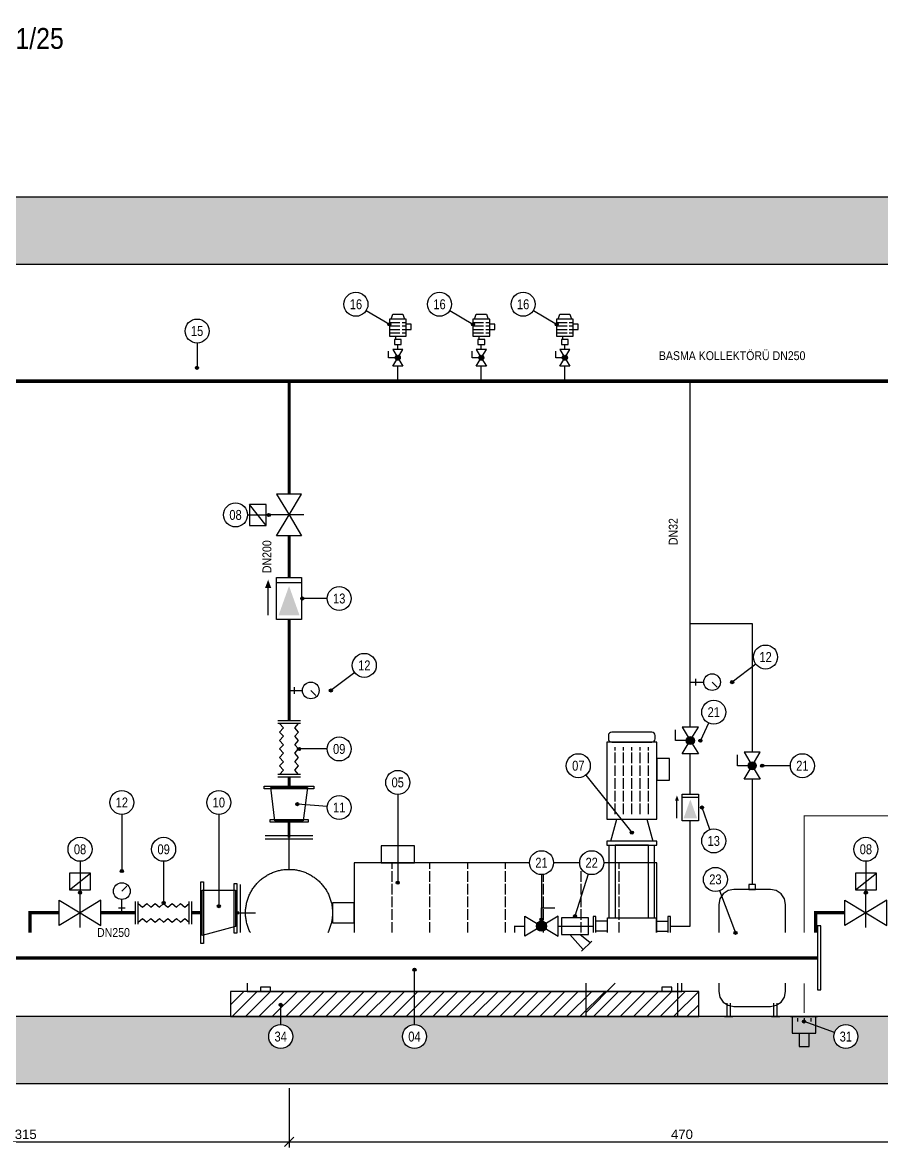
# Model space of a CAD drawing. Header units: centimetres. Extents: x 183171 to 202211, y -17274 to 19108.
# Drawn here: x 186154 to 188209, y -1945 to 746 of the extents above; entities that cross this region are included whole.
import ezdxf
from ezdxf.enums import TextEntityAlignment as Align

# ---------------------------------------------------------------- set-up
doc = ezdxf.new("R2010")
doc.units = ezdxf.units.CM
doc.header["$LTSCALE"] = 20
doc.linetypes.add('DASHED', pattern=[1.524, 1.27, -0.254])
for name, color, linetype in [('ROTAS-BASLIK', 2, 'Continuous'), ('ROTAS-BETON', 7, 'Continuous'), ('ROTAS-CAP', 3, 'Continuous'), ('ROTAS-DRENAJ-BORU', 140, 'DASHED'), ('ROTAS-MASKE', 7, 'Continuous'), ('ROTAS-NUMARA', 1, 'Continuous'), ('ROTAS-OLCU', 2, 'Continuous'), ('ROTAS-POMPA-EKIPMAN', 4, 'Continuous'), ('ROTAS-POMPA-GIZLI', 4, 'DASHED'), ('ROTAS-POMPA-KAIDE', 8, 'Continuous'), ('ROTAS-TARAMA', 8, 'Continuous'), ('ROTAS-VANA', 1, 'Continuous'), ('ROTAS-YANGIN-BORU', 1, 'Continuous')]:
    doc.layers.add(name, color=color, linetype=linetype)
doc.styles.add('ROTAS', font='arial.ttf')
doc.dimstyles.new('ROTAS-OLCU', dxfattribs={"dimtxt": 5.625, "dimasz": 4.5, "dimexe": 3.375, "dimexo": 2.8125, "dimgap": 1.6875, "dimtad": 1, "dimdec": 0, "dimtxsty": 'ROTAS', "dimtsz": 2.8125, "dimcen": 2.5, "dimclrd": 2, "dimclre": 2, "dimclrt": 2, "dimazin": 3, "dimtfac": 1, "dimtmove": 0, "dimatfit": 3})
pattern_1 = [(50, (0, 0), (23.6111331, -2.0657055), [2.46888, -27.15768]), (355, (0, 0), (-4.5675474, 24.760967), [1.975104, -21.7262197]), (100.451445, (1.968, -0.172), (19.0435856, 22.6952606), [2.098225, -23.0804957]), (46.1842, (0, 6.584), (35.1318437, -5.4486857), [3.70332, -40.73652]), (96.635558, (2.928, 6.13), (30.767576, 32.066426), [3.147339, -34.620775]), (351.184151, (0, 6.584), (30.767576, 32.066426), [2.962652, -32.589181]), (21, (3.292, 4.938), (19.6492251, -13.2535697), [2.46888, -27.15768]), (326, (3.292, 4.938), (8.009543, 23.8707604), [1.975104, -21.726144]), (71.451445, (4.93, 3.833), (27.658768, 10.6171908), [2.098225, -23.080456]), (37.5, (0, 0), (0.40028298, 10.95833304), [0, -21.4627968, 0, -22.055328, 0, -21.80844]), (7.5, (0, 0), (8.65982826, 12.9834025), [0, -12.5748288, 0, -20.9690208, 0, -8.311896]), (-32.5, (-7.341, 0), (17.57254113, -0.74244522), [0, -8.2296, 0, -25.676352, 0, -34.070544]), (-42.5, (-10.633, 0), (19.1975419, 3.2952732), [0, -10.69848, 0, -17.0517312, 0, -24.195024])]

# ---------------------------------------------------------------- blocks, each defined once
blk = doc.blocks.new('ROTAS-SMB-IZLENEBILIR-KELEBEK')
for p, q in [((-5, 11), (5, 19)), ((0, 7), (0, 11)), ((0, -7), (0, 7))]:
    blk.add_line(p, q)
for points in [[(-5, 11), (5, 11), (5, 19), (-5, 19)], [(-10, -6), (-10, 6), (0, 0)], [(10, -6), (10, 6), (0, 0)]]:
    blk.add_lwpolyline(points, close=True)
blk = doc.blocks.new('ROTAS-SMB-MANOMETRE')
for p, q in [((0, 13), (3, 16)), ((0, 5), (0, 8)), ((-2, 3), (2, 3)), ((0, 0), (0, 5))]:
    blk.add_line(p, q)
blk.add_circle((0, 13), 5)
blk = doc.blocks.new('ROTAS-SMB-KOMPANSATOR')
for p, q in [((-30, -12), (-30, 12)), ((-27, -12), (-27, 12)), ((27, -12), (27, 12)), ((30, -12), (30, 12))]:
    blk.add_line(p, q)
for points in [[(-27, 10), (-22.5, 6), (-18, 10), (-13.5, 6), (-9, 10), (-4.5, 6), (0, 10), (4.5, 6), (9, 10), (13.5, 6), (18, 10), (22.5, 6), (27, 10)], [(-27, -10), (-22.5, -6), (-18, -10), (-13.5, -6), (-9, -10), (-4.5, -6), (0, -10), (4.5, -6), (9, -10), (13.5, -6), (18, -10), (22.5, -6), (27, -10)]]:
    blk.add_lwpolyline(points)
blk = doc.blocks.new('ROTAS-SMB-CEKVALF')
h = blk.add_hatch(color=256)
h.dxf.hatch_style = 1
h.paths.add_polyline_path([(9, 10), (5, 11.5), (5, 8.5)])
h = blk.add_hatch(color=256)
h.dxf.hatch_style = 1
h.paths.add_polyline_path([(-8, -5), (-8, 5), (6, 0)])
for p, q in [((-8, 10), (5, 10)), ((7.5, -6), (7.5, 6))]:
    blk.add_line(p, q)
blk.add_lwpolyline([(-10, -6), (-10, 6), (10, 6), (10, -6)], close=True)
blk = doc.blocks.new('ROTAS-SMB-KURESEL')
h = blk.add_hatch(color=256)
h.dxf.hatch_style = 1
h.paths.add_polyline_path([(3, 0), (2.85, 0.93), (2.43, 1.76), (1.76, 2.43), (0.93, 2.85), (0, 3), (-0.93, 2.85), (-1.76, 2.43), (-2.43, 1.76), (-2.85, 0.93), (-3, 0), (-2.85, -0.93), (-2.43, -1.76), (-1.76, -2.43), (-0.93, -2.85), (0, -3), (0.93, -2.85), (1.76, -2.43), (2.43, -1.76), (2.85, -0.93)])
for p, q in [((0, 3), (0, 11)), ((0, 11), (8, 11))]:
    blk.add_line(p, q)
for points in [[(-10, -6), (-10, 6), (0, 0)], [(10, -6), (10, 6), (0, 0)]]:
    blk.add_lwpolyline(points, close=True)
blk.add_circle((0, 0), 3)
blk = doc.blocks.new('ROTAS-SMB-PISLIK-TUTUCU')
for p, q in [((-10, 0), (10, 0)), ((4, -15), (10, -9))]:
    blk.add_line(p, q)
blk.add_lwpolyline([(-8, -5), (8, -5), (8, 5), (-8, 5)], close=True)
blk.add_lwpolyline([(-3, -5), (5, -14), (9, -10), (3, -5)])
blk = doc.blocks.new('_OBLIQUE')
at = {"color": 0, "linetype": 'BYBLOCK'}
blk.add_line((-0.5, -0.5), (0.5, 0.5), dxfattribs=at)
blk = doc.blocks.new('*D11')
at = {"color": 2}
for p, q in [((185531.5, -1802.9), (185531.5, -1945.2)), ((186791.5, -1802.9), (186791.5, -1945.2)), ((185531.5, -1931.7), (186791.5, -1931.7))]:
    blk.add_line(p, q, dxfattribs=at)
at = {"layer": 'Defpoints'}
for p in [(185531.5, -1791.7), (186791.5, -1791.7), (185531.5, -1931.7)]:
    blk.add_point(p, dxfattribs=at)
at = {"layer": 'ROTAS-OLCU', "color": 2, "xscale": 22.5, "yscale": 22.5, "zscale": 4}
for p in [(185531.5, -1931.7), (186791.5, -1931.7)]:
    blk.add_blockref('_OBLIQUE', p, dxfattribs=at)
at = {"layer": 'ROTAS-OLCU', "color": 2, "insert": (186161.5, -1913.7), "char_height": 22.5, "attachment_point": 5, "style": 'ROTAS'}
blk.add_mtext('315', dxfattribs=at)
blk = doc.blocks.new('*D12')
at = {"color": 2}
for p, q in [((186791.5, -1802.9), (186791.5, -1945.2)), ((188671.5, -1802.9), (188671.5, -1945.2)), ((186791.5, -1931.7), (188671.5, -1931.7))]:
    blk.add_line(p, q, dxfattribs=at)
at = {"layer": 'Defpoints'}
for p in [(186791.5, -1791.7), (188671.5, -1791.7), (186791.5, -1931.7)]:
    blk.add_point(p, dxfattribs=at)
at = {"layer": 'ROTAS-OLCU', "color": 2, "xscale": 22.5, "yscale": 22.5, "zscale": 4}
for p in [(186791.5, -1931.7), (188671.5, -1931.7)]:
    blk.add_blockref('_OBLIQUE', p, dxfattribs=at)
at = {"layer": 'ROTAS-OLCU', "color": 2, "insert": (187731.5, -1913.7), "char_height": 22.5, "attachment_point": 5, "style": 'ROTAS'}
blk.add_mtext('470', dxfattribs=at)

msp = doc.modelspace()

# ---------------------------------------------------------------- hatches: boundary and pattern name
at = {"layer": 'ROTAS-NUMARA'}
h = msp.add_hatch(color=256, dxfattribs=at)
h.dxf.hatch_style = 1
h.paths.add_polyline_path([(187035.2, 24.3), (187034.7, 26.2), (187033.3, 27.6), (187031.5, 28.1), (187029.6, 27.6), (187028.2, 26.2), (187027.7, 24.3), (187028.2, 22.5), (187029.6, 21.1), (187031.5, 20.6), (187033.3, 21.1), (187034.7, 22.5)])
h = msp.add_hatch(color=256, dxfattribs=at)
h.dxf.hatch_style = 1
h.paths.add_polyline_path([(187235.2, 24.3), (187234.7, 26.2), (187233.3, 27.6), (187231.5, 28.1), (187229.6, 27.6), (187228.2, 26.2), (187227.7, 24.3), (187228.2, 22.5), (187229.6, 21.1), (187231.5, 20.6), (187233.3, 21.1), (187234.7, 22.5)])
h = msp.add_hatch(color=256, dxfattribs=at)
h.dxf.hatch_style = 1
h.paths.add_polyline_path([(187435.2, 24.3), (187434.7, 26.2), (187433.3, 27.6), (187431.5, 28.1), (187429.6, 27.6), (187428.2, 26.2), (187427.7, 24.3), (187428.2, 22.5), (187429.6, 21.1), (187431.5, 20.6), (187433.3, 21.1), (187434.7, 22.5)])
h = msp.add_hatch(color=256, dxfattribs=at)
h.dxf.hatch_style = 1
h.paths.add_polyline_path([(186575.2, -79.7), (186574.7, -77.8), (186573.3, -76.4), (186571.5, -75.9), (186569.6, -76.4), (186568.2, -77.8), (186567.7, -79.7), (186568.2, -81.5), (186569.6, -82.9), (186571.5, -83.4), (186573.3, -82.9), (186574.7, -81.5)])
h = msp.add_hatch(color=256, dxfattribs=at)
h.dxf.hatch_style = 1
h.paths.add_polyline_path([(186747.2, -431.7), (186746.7, -429.8), (186745.3, -428.4), (186743.5, -427.9), (186741.6, -428.4), (186740.2, -429.8), (186739.7, -431.7), (186740.2, -433.5), (186741.6, -434.9), (186743.5, -435.4), (186745.3, -434.9), (186746.7, -433.5)])
h = msp.add_hatch(color=256, dxfattribs=at)
h.dxf.hatch_style = 1
h.paths.add_polyline_path([(186827.2, -631.7), (186826.7, -629.8), (186825.3, -628.4), (186823.5, -627.9), (186821.6, -628.4), (186820.2, -629.8), (186819.7, -631.7), (186820.2, -633.5), (186821.6, -634.9), (186823.5, -635.4), (186825.3, -634.9), (186826.7, -633.5)])
h = msp.add_hatch(color=256, dxfattribs=at)
h.dxf.hatch_style = 1
h.paths.add_polyline_path([(187855.2, -831.7), (187854.7, -829.8), (187853.3, -828.4), (187851.5, -827.9), (187849.6, -828.4), (187848.2, -829.8), (187847.7, -831.7), (187848.2, -833.5), (187849.6, -834.9), (187851.5, -835.4), (187853.3, -834.9), (187854.7, -833.5)])
h = msp.add_hatch(color=256, dxfattribs=at)
h.dxf.hatch_style = 1
h.paths.add_polyline_path([(186895.2, -851.7), (186894.7, -849.8), (186893.3, -848.4), (186891.5, -847.9), (186889.6, -848.4), (186888.2, -849.8), (186887.7, -851.7), (186888.2, -853.5), (186889.6, -854.9), (186891.5, -855.4), (186893.3, -854.9), (186894.7, -853.5)])
h = msp.add_hatch(color=256, dxfattribs=at)
h.dxf.hatch_style = 1
h.paths.add_polyline_path([(187779.2, -971.7), (187778.7, -969.8), (187777.3, -968.4), (187775.5, -967.9), (187773.6, -968.4), (187772.2, -969.8), (187771.7, -971.7), (187772.2, -973.5), (187773.6, -974.9), (187775.5, -975.4), (187777.3, -974.9), (187778.7, -973.5)])
h = msp.add_hatch(color=256, dxfattribs=at)
h.dxf.hatch_style = 1
h.paths.add_polyline_path([(186819.2, -991.7), (186818.7, -989.8), (186817.3, -988.4), (186815.5, -987.9), (186813.6, -988.4), (186812.2, -989.8), (186811.7, -991.7), (186812.2, -993.5), (186813.6, -994.9), (186815.5, -995.4), (186817.3, -994.9), (186818.7, -993.5)])
h = msp.add_hatch(color=256, dxfattribs=at)
h.dxf.hatch_style = 1
h.paths.add_polyline_path([(187927.2, -1031.7), (187926.7, -1029.8), (187925.3, -1028.4), (187923.5, -1027.9), (187921.6, -1028.4), (187920.2, -1029.8), (187919.7, -1031.7), (187920.2, -1033.5), (187921.6, -1034.9), (187923.5, -1035.4), (187925.3, -1034.9), (187926.7, -1033.5)])
h = msp.add_hatch(color=256, dxfattribs=at)
h.dxf.hatch_style = 1
h.paths.add_polyline_path([(186815.2, -1123.7), (186814.7, -1121.8), (186813.3, -1120.4), (186811.5, -1119.9), (186809.6, -1120.4), (186808.2, -1121.8), (186807.7, -1123.7), (186808.2, -1125.5), (186809.6, -1126.9), (186811.5, -1127.4), (186813.3, -1126.9), (186814.7, -1125.5)])
h = msp.add_hatch(color=256, dxfattribs=at)
h.dxf.hatch_style = 1
h.paths.add_polyline_path([(187783.2, -1131.7), (187782.7, -1129.8), (187781.3, -1128.4), (187779.5, -1127.9), (187777.6, -1128.4), (187776.2, -1129.8), (187775.7, -1131.7), (187776.2, -1133.5), (187777.6, -1134.9), (187779.5, -1135.4), (187781.3, -1134.9), (187782.7, -1133.5)])
h = msp.add_hatch(color=256, dxfattribs=at)
h.dxf.hatch_style = 1
h.paths.add_polyline_path([(187615.2, -1191.7), (187614.7, -1189.8), (187613.3, -1188.4), (187611.5, -1187.9), (187609.6, -1188.4), (187608.2, -1189.8), (187607.7, -1191.7), (187608.2, -1193.5), (187609.6, -1194.9), (187611.5, -1195.4), (187613.3, -1194.9), (187614.7, -1193.5)])
h = msp.add_hatch(color=256, dxfattribs=at)
h.dxf.hatch_style = 1
h.paths.add_polyline_path([(186395.2, -1283.7), (186394.7, -1281.8), (186393.3, -1280.4), (186391.5, -1279.9), (186389.6, -1280.4), (186388.2, -1281.8), (186387.7, -1283.7), (186388.2, -1285.5), (186389.6, -1286.9), (186391.5, -1287.4), (186393.3, -1286.9), (186394.7, -1285.5)])
h = msp.add_hatch(color=256, dxfattribs=at)
h.dxf.hatch_style = 1
h.paths.add_polyline_path([(187055.2, -1311.7), (187054.7, -1309.8), (187053.3, -1308.4), (187051.5, -1307.9), (187049.6, -1308.4), (187048.2, -1309.8), (187047.7, -1311.7), (187048.2, -1313.5), (187049.6, -1314.9), (187051.5, -1315.4), (187053.3, -1314.9), (187054.7, -1313.5)])
h = msp.add_hatch(color=256, dxfattribs=at)
h.dxf.hatch_style = 1
h.paths.add_polyline_path([(186295.2, -1335.7), (186294.7, -1333.8), (186293.3, -1332.4), (186291.5, -1331.9), (186289.6, -1332.4), (186288.2, -1333.8), (186287.7, -1335.7), (186288.2, -1337.5), (186289.6, -1338.9), (186291.5, -1339.4), (186293.3, -1338.9), (186294.7, -1337.5)])
h = msp.add_hatch(color=256, dxfattribs=at)
h.dxf.hatch_style = 1
h.paths.add_polyline_path([(188175.2, -1335.7), (188174.7, -1333.8), (188173.3, -1332.4), (188171.5, -1331.9), (188169.6, -1332.4), (188168.2, -1333.8), (188167.7, -1335.7), (188168.2, -1337.5), (188169.6, -1338.9), (188171.5, -1339.4), (188173.3, -1338.9), (188174.7, -1337.5)])
h = msp.add_hatch(color=256, dxfattribs=at)
h.dxf.hatch_style = 1
h.paths.add_polyline_path([(186495.2, -1359.7), (186494.7, -1357.8), (186493.3, -1356.4), (186491.5, -1355.9), (186489.6, -1356.4), (186488.2, -1357.8), (186487.7, -1359.7), (186488.2, -1361.5), (186489.6, -1362.9), (186491.5, -1363.4), (186493.3, -1362.9), (186494.7, -1361.5)])
h = msp.add_hatch(color=256, dxfattribs=at)
h.dxf.hatch_style = 1
h.paths.add_polyline_path([(186627.2, -1367.7), (186626.7, -1365.8), (186625.3, -1364.4), (186623.5, -1363.9), (186621.6, -1364.4), (186620.2, -1365.8), (186619.7, -1367.7), (186620.2, -1369.5), (186621.6, -1370.9), (186623.5, -1371.4), (186625.3, -1370.9), (186626.7, -1369.5)])
h = msp.add_hatch(color=256, dxfattribs=at)
h.dxf.hatch_style = 1
h.paths.add_polyline_path([(187399.2, -1399.7), (187398.7, -1397.8), (187397.3, -1396.4), (187395.5, -1395.9), (187393.6, -1396.4), (187392.2, -1397.8), (187391.7, -1399.7), (187392.2, -1401.5), (187393.6, -1402.9), (187395.5, -1403.4), (187397.3, -1402.9), (187398.7, -1401.5)])
h = msp.add_hatch(color=256, dxfattribs=at)
h.dxf.hatch_style = 1
h.paths.add_polyline_path([(187479.2, -1391.7), (187478.7, -1389.8), (187477.3, -1388.4), (187475.5, -1387.9), (187473.6, -1388.4), (187472.2, -1389.8), (187471.7, -1391.7), (187472.2, -1393.5), (187473.6, -1394.9), (187475.5, -1395.4), (187477.3, -1394.9), (187478.7, -1393.5)])
h = msp.add_hatch(color=256, dxfattribs=at)
h.dxf.hatch_style = 1
h.paths.add_polyline_path([(187863.2, -1431.7), (187862.7, -1429.8), (187861.3, -1428.4), (187859.5, -1427.9), (187857.6, -1428.4), (187856.2, -1429.8), (187855.7, -1431.7), (187856.2, -1433.5), (187857.6, -1434.9), (187859.5, -1435.4), (187861.3, -1434.9), (187862.7, -1433.5)])
h = msp.add_hatch(color=256, dxfattribs=at)
h.dxf.hatch_style = 1
h.paths.add_polyline_path([(187095.2, -1519.7), (187094.7, -1517.8), (187093.3, -1516.4), (187091.5, -1515.9), (187089.6, -1516.4), (187088.2, -1517.8), (187087.7, -1519.7), (187088.2, -1521.5), (187089.6, -1522.9), (187091.5, -1523.4), (187093.3, -1522.9), (187094.7, -1521.5)])
h = msp.add_hatch(color=256, dxfattribs=at)
h.dxf.hatch_style = 1
h.paths.add_polyline_path([(186775.2, -1603.7), (186774.7, -1601.8), (186773.3, -1600.4), (186771.5, -1599.9), (186769.6, -1600.4), (186768.2, -1601.8), (186767.7, -1603.7), (186768.2, -1605.5), (186769.6, -1606.9), (186771.5, -1607.4), (186773.3, -1606.9), (186774.7, -1605.5)])
h = msp.add_hatch(color=256, dxfattribs=at)
h.dxf.hatch_style = 1
h.paths.add_polyline_path([(188027.2, -1643.7), (188026.7, -1641.8), (188025.3, -1640.4), (188023.5, -1639.9), (188021.6, -1640.4), (188020.2, -1641.8), (188019.7, -1643.7), (188020.2, -1645.5), (188021.6, -1646.9), (188023.5, -1647.4), (188025.3, -1646.9), (188026.7, -1645.5)])
at = {"layer": 'ROTAS-TARAMA'}
h = msp.add_hatch(dxfattribs=at)
h.set_pattern_fill('AR-CONC', scale=1.2)
h.set_pattern_definition(pattern_1)
h.paths.add_polyline_path([(184667.5, 168.3), (184667.5, 328.3), (189347.5, 328.3), (189347.5, 168.3)])
h = msp.add_hatch(dxfattribs=at)
h.set_pattern_fill('ANSI31', scale=6)
h.set_pattern_definition([(45, (0, 0), (-181.8502, 181.8502), [])])
h.paths.add_polyline_path([(187721.5, -1631.7), (187501.5, -1631.7), (187501.5, -1552.3), (187721.5, -1552.3)])
h = msp.add_hatch(dxfattribs=at)
h.set_pattern_fill('AR-CONC', scale=1.2)
h.set_pattern_definition(pattern_1)
h.paths.add_polyline_path([(184451.5, -1791.7), (191071.5, -1791.7), (191071.5, -1631.7), (184451.5, -1631.7)])

# ---------------------------------------------------------------- linework, layer by layer
at = {"layer": 'ROTAS-BETON'}
for points in [[(189347.5, 328.3), (184667.5, 328.3)], [(184667.5, 168.3), (189347.5, 168.3)]]:
    msp.add_lwpolyline(points, dxfattribs=at)
msp.add_lwpolyline([(184451.5, -1791.7), (191071.5, -1791.7), (191071.5, -1631.7), (184451.5, -1631.7)], close=True, dxfattribs=at)
at = {"layer": 'ROTAS-DRENAJ-BORU', "const_width": 2.4}
for points in [[(188483.5, -811.7), (188483.5, -1151.7), (188023.5, -1151.7), (188023.5, -1431.1)], [(188023.5, -1552.3), (188023.5, -1623.7)]]:
    msp.add_lwpolyline(points, dxfattribs=at)
at = {"layer": 'ROTAS-NUMARA'}
for p, q in [((186976.1, 57.5), (187031.5, 24.3)), ((187176.1, 57.5), (187231.5, 24.3)), ((187376.1, 57.5), (187431.5, 24.3)), ((186571.5, -20.4), (186571.5, -79.7)), ((186692.2, -431.7), (186743.5, -431.7)), ((186882.7, -631.7), (186823.5, -631.7)), ((187908.5, -788.9), (187851.5, -831.7)), ((186948.5, -808.9), (186891.5, -851.7)), ((187795.2, -929.7), (187775.5, -971.7)), ((186882.7, -991.7), (186815.5, -991.7)), ((187990.7, -1031.7), (187923.5, -1031.7)), ((187501.4, -1054.1), (187611.5, -1191.7)), ((187051.5, -1100.4), (187051.5, -1311.7)), ((186882.8, -1129.4), (186811.5, -1123.7)), ((186391.5, -1148.4), (186391.5, -1283.7)), ((186623.5, -1148.4), (186623.5, -1367.7)), ((187798, -1184.5), (187779.5, -1131.7)), ((186291.5, -1260.4), (186291.5, -1335.7)), ((186491.5, -1260.4), (186491.5, -1359.7)), ((188171.5, -1260.4), (188171.5, -1335.7)), ((187506.9, -1291.1), (187475.5, -1391.7)), ((187395.5, -1292.4), (187395.5, -1399.7)), ((187821.6, -1330.6), (187859.5, -1431.7)), ((187091.5, -1650.9), (187091.5, -1519.7)), ((186771.5, -1650.9), (186771.5, -1603.7)), ((188096.4, -1669.9), (188023.5, -1643.7))]:
    msp.add_line(p, q, dxfattribs=at)
for centre in [(187031.5, 24.3), (187231.5, 24.3), (187431.5, 24.3), (186571.5, -79.7), (186743.5, -431.7), (186823.5, -631.7), (187851.5, -831.7), (186891.5, -851.7), (187775.5, -971.7), (186815.5, -991.7), (187923.5, -1031.7), (186811.5, -1123.7), (187779.5, -1131.7), (187611.5, -1191.7), (186391.5, -1283.7), (187051.5, -1311.7), (186291.5, -1335.7), (188171.5, -1335.7), (186491.5, -1359.7), (186623.5, -1367.7), (187395.5, -1399.7), (187475.5, -1391.7), (187859.5, -1431.7), (187091.5, -1519.7), (186771.5, -1603.7), (188023.5, -1643.7)]:
    msp.add_circle(centre, 3.75, dxfattribs=at)
at = {"layer": 'ROTAS-POMPA-EKIPMAN'}
for points in [[(187031.5, -3.7), (187071.5, -3.7), (187071.5, 36.3), (187031.5, 36.3)], [(187231.5, -3.7), (187271.5, -3.7), (187271.5, 36.3), (187231.5, 36.3)], [(187431.5, -3.7), (187471.5, -3.7), (187471.5, 36.3), (187431.5, 36.3)], [(187043.5, -23.7), (187059.5, -23.7), (187059.5, -11.7), (187043.5, -11.7)], [(187243.5, -23.7), (187259.5, -23.7), (187259.5, -11.7), (187243.5, -11.7)], [(187443.5, -23.7), (187459.5, -23.7), (187459.5, -11.7), (187443.5, -11.7)], [(187659.5, -975.7), (187662.5, -975), (187665.1, -973.3), (187666.9, -970.7), (187667.5, -967.7), (187667.5, -959.7), (187666.9, -956.6), (187665.1, -954), (187662.5, -952.3), (187659.5, -951.7), (187563.5, -951.7), (187560.4, -952.3), (187557.8, -954), (187556.1, -956.6), (187555.5, -959.7), (187555.5, -967.7), (187556.1, -970.7), (187557.8, -973.3), (187560.4, -975), (187563.5, -975.7)], [(187551.5, -1159.7), (187671.5, -1159.7), (187671.5, -975.7), (187551.5, -975.7)], [(187671.5, -1066.1), (187701.5, -1066.1), (187701.5, -1014.1), (187671.5, -1014.1)], [(186850.6, -1086.9), (186732.3, -1086.9), (186732.3, -1080.5), (186850.6, -1080.5)], [(186757.8, -1163.7), (186747.6, -1083.7), (186835.3, -1083.7), (186825.1, -1163.7)], [(186836.9, -1166.9), (186746, -1166.9), (186746, -1160.5), (186836.9, -1160.5)], [(187011.5, -1263.7), (187091.5, -1263.7), (187091.5, -1223.7), (187011.5, -1223.7)], [(187551.5, -1222.1), (187671.5, -1222.1), (187671.5, -1212.1), (187551.5, -1212.1)], [(187571.9, -1395.7), (187651.1, -1395.7), (187651.1, -1222.1), (187571.9, -1222.1)], [(186580.3, -1457.4), (186580.3, -1309.9), (186586.7, -1309.9), (186586.7, -1457.4)], [(186660.3, -1432), (186660.3, -1313.7), (186666.7, -1313.7), (186666.7, -1432)], [(187891.5, -1327.7), (187907.5, -1327.7), (187907.5, -1315.7), (187891.5, -1315.7)], [(186583.5, -1329.1), (186663.5, -1329.1), (186663.5, -1416.7), (186583.5, -1438.3)], [(186895.5, -1407.7), (186947.5, -1407.7), (186947.5, -1359.7), (186895.5, -1359.7)], [(188055.5, -1568.1), (188063.5, -1568.1), (188063.5, -1415.2), (188055.5, -1415.2)], [(186723.5, -1571.7), (186747.5, -1571.7), (186747.5, -1561.7), (186723.5, -1561.7)], [(187683.5, -1571.7), (187707.5, -1571.7), (187707.5, -1561.7), (187683.5, -1561.7)]]:
    msp.add_lwpolyline(points, close=True, dxfattribs=at)
for points in [[(187035.5, 36.3), (187039.5, 48.3), (187063.5, 48.3), (187067.5, 36.3)], [(187235.5, 36.3), (187239.5, 48.3), (187263.5, 48.3), (187267.5, 36.3)], [(187435.5, 36.3), (187439.5, 48.3), (187463.5, 48.3), (187467.5, 36.3)], [(187071.5, 12.3), (187083.5, 12.3), (187083.5, 24.3), (187071.5, 24.3)], [(187271.5, 12.3), (187283.5, 12.3), (187283.5, 24.3), (187271.5, 24.3)], [(187471.5, 12.3), (187483.5, 12.3), (187483.5, 24.3), (187471.5, 24.3)], [(187046.7, -11.7), (187046.7, -3.7), (187056.3, -3.7), (187056.3, -3.7)], [(187246.7, -11.7), (187246.7, -3.7), (187256.3, -3.7), (187256.3, -3.7)], [(187446.7, -11.7), (187446.7, -3.7), (187456.3, -3.7), (187456.3, -3.7)], [(187561.1, -1212.1), (187575.5, -1159.7), (187647.5, -1159.7), (187661.9, -1212.1)], [(186848.5, -1199.7), (186734.5, -1199.7)], [(186848.5, -1207.7), (186734.5, -1207.7)], [(186791.5, -1279.7), (186791.5, -1203.7)], [(187557.5, -1395.7), (187557.5, -1222.1)], [(187665.5, -1395.7), (187665.5, -1222.1)], [(187671.5, -1431.1), (187671.5, -1263.7), (186947.5, -1263.7), (186947.5, -1431.1)], [(186698.9, -1431.1), (186698.6, -1430.4), (186697.4, -1428.1), (186696.4, -1425.8), (186695.4, -1423.5), (186694.4, -1421.1), (186693.5, -1418.7), (186692.7, -1416.3), (186691.9, -1413.8), (186691.2, -1411.4), (186690.6, -1408.9), (186690, -1406.4), (186689.5, -1403.9), (186689, -1401.4), (186688.6, -1398.9), (186688.2, -1396.4), (186688, -1393.9), (186687.7, -1391.3), (186687.6, -1388.8), (186687.5, -1386.2), (186687.5, -1383.7), (186687.5, -1381.1), (186687.6, -1378.6), (186687.7, -1376), (186688, -1373.5), (186688.2, -1370.9), (186688.6, -1368.4), (186689, -1365.9), (186689.5, -1363.4), (186690, -1360.9), (186690.6, -1358.4), (186691.2, -1355.9), (186691.9, -1353.5), (186692.7, -1351), (186693.5, -1348.6), (186694.4, -1346.2), (186695.4, -1343.9), (186696.4, -1341.5), (186697.4, -1339.2), (186698.6, -1336.9), (186699.7, -1334.6), (186701, -1332.4), (186702.3, -1330.2), (186703.6, -1328), (186705, -1325.9), (186706.4, -1323.8), (186707.9, -1321.7), (186709.5, -1319.7), (186711.1, -1317.7), (186712.7, -1315.7), (186714.4, -1313.8), (186716.1, -1311.9), (186717.9, -1310.1), (186719.7, -1308.3), (186721.6, -1306.6), (186723.5, -1304.9), (186725.5, -1303.3), (186727.5, -1301.7), (186729.5, -1300.1), (186731.6, -1298.6), (186733.7, -1297.2), (186735.8, -1295.8), (186738, -1294.5), (186740.2, -1293.2), (186742.4, -1291.9), (186744.7, -1290.8), (186747, -1289.6), (186749.3, -1288.6), (186751.7, -1287.6), (186754, -1286.6), (186756.4, -1285.7), (186758.8, -1284.9), (186761.3, -1284.1), (186763.7, -1283.4), (186766.2, -1282.8), (186768.7, -1282.2), (186771.2, -1281.7), (186773.7, -1281.2), (186776.2, -1280.8), (186778.7, -1280.4), (186781.3, -1280.2), (186783.8, -1279.9), (186786.4, -1279.8), (186788.9, -1279.7), (186791.5, -1279.7), (186794, -1279.7), (186796.6, -1279.8), (186799.1, -1279.9), (186801.7, -1280.2), (186804.2, -1280.4), (186806.7, -1280.8), (186809.2, -1281.2), (186811.7, -1281.7), (186814.2, -1282.2), (186816.7, -1282.8), (186819.2, -1283.4), (186821.6, -1284.1), (186824.1, -1284.9), (186826.5, -1285.7), (186828.9, -1286.6), (186831.3, -1287.6), (186833.6, -1288.6), (186835.9, -1289.6), (186838.2, -1290.8), (186840.5, -1291.9), (186842.7, -1293.2), (186844.9, -1294.5), (186847.1, -1295.8), (186849.2, -1297.2), (186851.3, -1298.6), (186853.4, -1300.1), (186855.4, -1301.7), (186857.4, -1303.3), (186859.4, -1304.9), (186861.3, -1306.6), (186863.2, -1308.3), (186865, -1310.1), (186866.8, -1311.9), (186868.5, -1313.8), (186870.2, -1315.7), (186871.9, -1317.7), (186873.4, -1319.7), (186875, -1321.7), (186876.5, -1323.8), (186877.9, -1325.9), (186879.3, -1328), (186880.7, -1330.2), (186881.9, -1332.4), (186883.2, -1334.6), (186884.4, -1336.9), (186885.5, -1339.2), (186886.5, -1341.5), (186887.5, -1343.9), (186888.5, -1346.2), (186889.4, -1348.6), (186890.2, -1351), (186891, -1353.5), (186891.7, -1355.9), (186892.3, -1358.4), (186892.9, -1360.9), (186893.5, -1363.4), (186893.9, -1365.9), (186894.3, -1368.4), (186894.7, -1370.9), (186895, -1373.5), (186895.2, -1376), (186895.3, -1378.6), (186895.4, -1381.1), (186895.5, -1383.7)], [(186667.5, -1431.1), (186667.5, -1315.7)], [(186675.5, -1431.1), (186675.5, -1315.7)], [(187979.5, -1431.1), (187979.5, -1363.7), (187976.7, -1349.9), (187968.9, -1338.2), (187957.2, -1330.4), (187943.5, -1327.7), (187855.5, -1327.7), (187841.7, -1330.4), (187830, -1338.2), (187822.2, -1349.9), (187819.5, -1363.7), (187819.5, -1431.1)], [(186671.5, -1383.7), (186711.5, -1383.7)], [(186895.5, -1383.7), (186895.4, -1386.2), (186895.3, -1388.8), (186895.2, -1391.3), (186895, -1393.9), (186894.7, -1396.4), (186894.3, -1398.9), (186893.9, -1401.4), (186893.5, -1403.9), (186892.9, -1406.4), (186892.3, -1408.9), (186891.7, -1411.4), (186891, -1413.8), (186890.2, -1416.3), (186889.4, -1418.7), (186888.5, -1421.1), (186887.5, -1423.5), (186886.5, -1425.8), (186885.5, -1428.1), (186884.4, -1430.4), (186884, -1431.1)], [(187525.5, -1431.1), (187525.5, -1392.7), (187519.1, -1392.7), (187519.1, -1431.1)], [(187553.5, -1431.1), (187553.5, -1395.7), (187669.5, -1395.7), (187669.5, -1431.1)], [(187703.9, -1431.1), (187703.9, -1392.7), (187697.5, -1392.7), (187697.5, -1431.1)], [(187553.5, -1403.6), (187525.5, -1403.6)], [(187669.5, -1403.6), (187697.5, -1403.6)], [(187553.5, -1427.7), (187525.5, -1427.7)], [(187669.5, -1427.7), (187697.5, -1427.7)], [(186691.5, -1571.7), (187731.5, -1571.7), (187731.5, -1552.3)], [(186691.5, -1552.3), (186691.5, -1571.7)], [(187819.5, -1552.3), (187819.5, -1571.7), (187822.2, -1585.4), (187830, -1597.1), (187841.7, -1604.9), (187855.5, -1607.7), (187943.5, -1607.7)], [(187943.5, -1607.7), (187957.2, -1604.9), (187968.9, -1597.1), (187976.7, -1585.4), (187979.5, -1571.7), (187979.5, -1552.3)], [(187839.5, -1631.7), (187839.5, -1599.7)], [(187847.5, -1631.7), (187847.5, -1599.7)], [(187951.5, -1631.7), (187951.5, -1599.7)], [(187959.5, -1631.7), (187959.5, -1599.7)], [(187833.5, -1631.7), (187853.5, -1631.7)], [(187945.5, -1631.7), (187965.5, -1631.7)], [(187991.5, -1631.7), (188055.5, -1631.7)], [(187995.5, -1631.7), (187995.5, -1671.7), (188051.5, -1671.7), (188051.5, -1631.7)], [(188007.5, -1635.7), (188007.5, -1643.7)], [(188023.5, -1635.7), (188023.5, -1643.7)], [(188039.5, -1635.7), (188039.5, -1643.7)], [(188011.5, -1671.7), (188011.5, -1703.7), (188035.5, -1703.7), (188035.5, -1671.7)]]:
    msp.add_lwpolyline(points, dxfattribs=at)
at = {"layer": 'ROTAS-POMPA-GIZLI'}
for points in [[(187031.5, 28.3), (187071.5, 28.3)], [(187231.5, 28.3), (187271.5, 28.3)], [(187431.5, 28.3), (187471.5, 28.3)], [(187031.5, 20.3), (187071.5, 20.3)], [(187031.5, 12.3), (187071.5, 12.3)], [(187031.5, 4.3), (187071.5, 4.3)], [(187231.5, 20.3), (187271.5, 20.3)], [(187231.5, 12.3), (187271.5, 12.3)], [(187231.5, 4.3), (187271.5, 4.3)], [(187431.5, 20.3), (187471.5, 20.3)], [(187431.5, 12.3), (187471.5, 12.3)], [(187431.5, 4.3), (187471.5, 4.3)], [(187571.5, -1147.7), (187571.5, -987.7)], [(187591.5, -1147.7), (187591.5, -987.7)], [(187611.5, -1147.7), (187611.5, -987.7)], [(187631.5, -1147.7), (187631.5, -987.7)], [(187651.5, -1147.7), (187651.5, -987.7)], [(187038, -1431.1), (187038, -1263.7)], [(187128.5, -1431.1), (187128.5, -1263.7)], [(187219, -1431.1), (187219, -1263.7)], [(187309.5, -1431.1), (187309.5, -1263.7)], [(187400, -1431.1), (187400, -1263.7)], [(187490.5, -1431.1), (187490.5, -1263.7)], [(187581, -1431.1), (187581, -1263.7)]]:
    msp.add_lwpolyline(points, dxfattribs=at)
at = {"layer": 'ROTAS-POMPA-KAIDE'}
for points in [[(187501.5, -1631.7), (187721.5, -1631.7), (187721.5, -1552.3)], [(187501.5, -1552.3), (187501.5, -1631.7)]]:
    msp.add_lwpolyline(points, dxfattribs=at)
msp.add_lwpolyline([(186651.5, -1631.7), (187771.5, -1631.7), (187771.5, -1571.7), (186651.5, -1571.7)], close=True, dxfattribs=at)
at = {"layer": 'ROTAS-TARAMA'}
for points in [[(186651.5, -1603.7), (186683.5, -1571.7)], [(186655.5, -1631.7), (186715.5, -1571.7)], [(186687.5, -1631.7), (186747.5, -1571.7)], [(186719.5, -1631.7), (186779.5, -1571.7)], [(186751.5, -1631.7), (186811.5, -1571.7)], [(186783.5, -1631.7), (186843.5, -1571.7)], [(186815.5, -1631.7), (186875.5, -1571.7)], [(186847.5, -1631.7), (186907.5, -1571.7)], [(186879.5, -1631.7), (186939.5, -1571.7)], [(186911.5, -1631.7), (186971.5, -1571.7)], [(186943.5, -1631.7), (187003.5, -1571.7)], [(186975.5, -1631.7), (187035.5, -1571.7)], [(187007.5, -1631.7), (187067.5, -1571.7)], [(187039.5, -1631.7), (187099.5, -1571.7)], [(187071.5, -1631.7), (187131.5, -1571.7)], [(187103.5, -1631.7), (187163.5, -1571.7)], [(187135.5, -1631.7), (187195.5, -1571.7)], [(187167.5, -1631.7), (187227.5, -1571.7)], [(187199.5, -1631.7), (187259.5, -1571.7)], [(187231.5, -1631.7), (187291.5, -1571.7)], [(187263.5, -1631.7), (187323.5, -1571.7)], [(187295.5, -1631.7), (187355.5, -1571.7)], [(187327.5, -1631.7), (187387.5, -1571.7)], [(187359.5, -1631.7), (187419.5, -1571.7)], [(187391.5, -1631.7), (187451.5, -1571.7)], [(187423.5, -1631.7), (187483.5, -1571.7)], [(187455.5, -1631.7), (187515.5, -1571.7)], [(187487.5, -1631.7), (187547.5, -1571.7)], [(187519.5, -1631.7), (187579.5, -1571.7)], [(187551.5, -1631.7), (187611.5, -1571.7)], [(187583.5, -1631.7), (187643.5, -1571.7)], [(187615.5, -1631.7), (187675.5, -1571.7)], [(187647.5, -1631.7), (187707.5, -1571.7)], [(187679.5, -1631.7), (187739.5, -1571.7)], [(187711.5, -1631.7), (187771.5, -1571.7)], [(187743.5, -1631.7), (187771.5, -1603.7)]]:
    msp.add_lwpolyline(points, dxfattribs=at)
at = {"layer": 'ROTAS-YANGIN-BORU'}
for points in [[(187051.5, -35.7), (187051.5, -23.7)], [(187251.5, -35.7), (187251.5, -23.7)], [(187451.5, -35.7), (187451.5, -23.7)], [(187051.5, -111.7), (187051.5, -75.7)], [(187251.5, -111.7), (187251.5, -75.7)], [(187451.5, -111.7), (187451.5, -75.7)], [(187751.5, -939.7), (187751.5, -111.7)], [(187751.5, -691.7), (187899.5, -691.7), (187899.5, -999.7)], [(187751.5, -1099.7), (187751.5, -1003.7)], [(187899.5, -1063.7), (187899.5, -1315.7)], [(187703.9, -1415.7), (187751.5, -1415.7), (187751.5, -1163.7)]]:
    msp.add_lwpolyline(points, dxfattribs=at)
for points, const_width in [([(185771.5, -111.7), (189371.5, -111.7), (189371.5, -41.7)], 8), ([(186791.5, -381.7), (186791.5, -111.7)], 7.33), ([(186791.5, -581.7), (186791.5, -481.7)], 7.33), ([(186791.5, -924.2), (186791.5, -681.7)], 7.33), ([(186791.5, -1079.7), (186791.5, -1059.2)], 7.33), ([(186791.5, -1203.7), (186791.5, -1167.7)], 6), ([(186171.5, -1431.1), (186171.5, -1383.7), (186241.5, -1383.7)], 8), ([(186341.5, -1383.7), (186424, -1383.7)], 8), ([(186559, -1383.7), (186579.5, -1383.7)], 8), ([(186667.5, -1383.7), (186671.5, -1383.7)], 7.33), ([(188051.5, -1431.1), (188051.5, -1383.7), (188121.5, -1383.7)], 8), ([(187331.5, -1431.1), (187331.5, -1415.7), (187355.5, -1415.7)], 3.33), ([(187515.5, -1415.7), (187519.1, -1415.7)], 3.33), ([(185531.5, -1491.7), (188055.5, -1491.7)], 8)]:
    msp.add_lwpolyline(points, dxfattribs=dict(at, const_width=const_width))

# ---------------------------------------------------------------- block references
at = {"layer": 'ROTAS-VANA', "zscale": 4}
for name, p, xscale, yscale, rotation in [('ROTAS-SMB-KURESEL', (187051.5, -55.7), 2, 2, 90), ('ROTAS-SMB-KURESEL', (187251.5, -55.7), 2, 2, 90), ('ROTAS-SMB-KURESEL', (187451.5, -55.7), 2, 2, 90), ('ROTAS-SMB-IZLENEBILIR-KELEBEK', (186791.5, -431.7), 5, 5, 90), ('ROTAS-SMB-CEKVALF', (186791.5, -631.7), 5, 5, 90), ('ROTAS-SMB-MANOMETRE', (186791.5, -851.7), 4, 4, -90), ('ROTAS-SMB-MANOMETRE', (187751.5, -831.7), 4, 4, -90), ('ROTAS-SMB-KOMPANSATOR', (186791.5, -991.7), 2.25, 2.25, 90), ('ROTAS-SMB-KURESEL', (187751.5, -971.7), 3.2, 3.2, 90), ('ROTAS-SMB-KURESEL', (187899.5, -1031.7), 3.2, 3.2, 90), ('ROTAS-SMB-CEKVALF', (187751.5, -1131.7), 3.2, 3.2, 90)]:
    msp.add_blockref(name, p, dxfattribs=dict(at, xscale=xscale, yscale=yscale, rotation=rotation))
for name, p, xscale, yscale in [('ROTAS-SMB-IZLENEBILIR-KELEBEK', (186291.5, -1383.7), 5, 5), ('ROTAS-SMB-IZLENEBILIR-KELEBEK', (188171.5, -1383.7), 5, 5), ('ROTAS-SMB-MANOMETRE', (186391.5, -1383.7), 4, 4), ('ROTAS-SMB-KOMPANSATOR', (186491.5, -1383.7), 2.25, 2.25), ('ROTAS-SMB-KURESEL', (187395.5, -1415.7), 4, 4), ('ROTAS-SMB-PISLIK-TUTUCU', (187475.5, -1415.7), 4, 4)]:
    msp.add_blockref(name, p, dxfattribs=dict(at, xscale=xscale, yscale=yscale))

# ---------------------------------------------------------------- texts
at = {"layer": 'ROTAS-BASLIK', "style": 'ROTAS', "width": 0.85}
msp.add_text('YANGIN POMPA GRUBU KESİTİ (GÖRÜNÜŞ) ......... ÖLÇEK : 1/25', height=50, dxfattribs=at).set_placement((184451.5, 668.3), align=Align.BOTTOM_LEFT)

# ---------------------------------------------------------------- dimensions: what is measured, and where the dimension line sits
at = {"layer": 'ROTAS-OLCU'}
for base, p1, p2, picture, middle in [((185531.5, -1931.7), (185531.5, -1791.7), (186791.5, -1791.7), '*D11', (186161.5, -1913.7)), ((186791.5, -1931.7), (186791.5, -1791.7), (188671.5, -1791.7), '*D12', (187731.5, -1913.7))]:
    dim = msp.add_linear_dim(base=base, p1=p1, p2=p2, dimstyle='ROTAS-OLCU', dxfattribs=at)
    dim.commit()
    dim.dimension.update_dxf_attribs({"geometry": picture, "text_midpoint": middle})

# ---------------------------------------------------------------- wipeouts: each hides what was drawn before it
for points in [[(187732.8, -500.4), (187732.8, -449.3), (187702, -449.3), (187702, -500.4)], [(186760.8, -566), (186760.8, -503.7), (186730, -503.7), (186730, -566)]]:
    msp.add_wipeout(points).dxf.layer = 'ROTAS-MASKE'

# ---------------------------------------------------------------- next in the draw order: texts
at = {"layer": 'ROTAS-CAP', "style": 'ROTAS', "width": 0.85}
for s, p in [('DN32', (187727.5, -471.7)), ('DN200', (186755.5, -531.7))]:
    msp.add_text(s, height=21.25, rotation=90, dxfattribs=at).set_placement(p, align=Align.BOTTOM_CENTER)

# ---------------------------------------------------------------- next in the draw order: wipeouts: each hides what was drawn before it
for points in [[(186980.2, 72.3), (186979.2, 79.8), (186976.4, 86.7), (186971.8, 92.7), (186965.8, 97.2), (186958.9, 100.1), (186951.5, 101.1), (186944, 100.1), (186937.1, 97.2), (186931.1, 92.7), (186926.6, 86.7), (186923.7, 79.8), (186922.7, 72.3), (186923.7, 64.9), (186926.6, 58), (186931.1, 52), (186937.1, 47.4), (186944, 44.6), (186951.5, 43.6), (186958.9, 44.6), (186965.8, 47.4), (186971.8, 52), (186976.4, 58), (186979.2, 64.9)], [(187180.2, 72.3), (187179.2, 79.8), (187176.4, 86.7), (187171.8, 92.7), (187165.8, 97.2), (187158.9, 100.1), (187151.5, 101.1), (187144, 100.1), (187137.1, 97.2), (187131.1, 92.7), (187126.6, 86.7), (187123.7, 79.8), (187122.7, 72.3), (187123.7, 64.9), (187126.6, 58), (187131.1, 52), (187137.1, 47.4), (187144, 44.6), (187151.5, 43.6), (187158.9, 44.6), (187165.8, 47.4), (187171.8, 52), (187176.4, 58), (187179.2, 64.9)], [(187380.2, 72.3), (187379.2, 79.8), (187376.4, 86.7), (187371.8, 92.7), (187365.8, 97.2), (187358.9, 100.1), (187351.5, 101.1), (187344, 100.1), (187337.1, 97.2), (187331.1, 92.7), (187326.6, 86.7), (187323.7, 79.8), (187322.7, 72.3), (187323.7, 64.9), (187326.6, 58), (187331.1, 52), (187337.1, 47.4), (187344, 44.6), (187351.5, 43.6), (187358.9, 44.6), (187365.8, 47.4), (187371.8, 52), (187376.4, 58), (187379.2, 64.9)], [(186600.2, 8.3), (186599.2, 15.8), (186596.4, 22.7), (186591.8, 28.7), (186585.8, 33.2), (186578.9, 36.1), (186571.5, 37.1), (186564, 36.1), (186557.1, 33.2), (186551.1, 28.7), (186546.6, 22.7), (186543.7, 15.8), (186542.7, 8.3), (186543.7, 0.9), (186546.6, -6), (186551.1, -12), (186557.1, -16.6), (186564, -19.4), (186571.5, -20.4), (186578.9, -19.4), (186585.8, -16.6), (186591.8, -12), (186596.4, -6), (186599.2, 0.9)], [(187721.9, -73), (187974.6, -73), (187974.6, -42.2), (187721.9, -42.2)], [(186692.2, -431.7), (186691.2, -424.2), (186688.4, -417.3), (186683.8, -411.3), (186677.8, -406.8), (186670.9, -403.9), (186663.5, -402.9), (186656, -403.9), (186649.1, -406.8), (186643.1, -411.3), (186638.6, -417.3), (186635.7, -424.2), (186634.7, -431.7), (186635.7, -439.1), (186638.6, -446), (186643.1, -452), (186649.1, -456.6), (186656, -459.4), (186663.5, -460.4), (186670.9, -459.4), (186677.8, -456.6), (186683.8, -452), (186688.4, -446), (186691.2, -439.1)], [(186940.2, -631.7), (186939.2, -624.2), (186936.4, -617.3), (186931.8, -611.3), (186925.8, -606.8), (186918.9, -603.9), (186911.5, -602.9), (186904, -603.9), (186897.1, -606.8), (186891.1, -611.3), (186886.6, -617.3), (186883.7, -624.2), (186882.7, -631.7), (186883.7, -639.1), (186886.6, -646), (186891.1, -652), (186897.1, -656.6), (186904, -659.4), (186911.5, -660.4), (186918.9, -659.4), (186925.8, -656.6), (186931.8, -652), (186936.4, -646), (186939.2, -639.1)], [(187960.2, -771.7), (187959.2, -764.2), (187956.4, -757.3), (187951.8, -751.3), (187945.8, -746.8), (187938.9, -743.9), (187931.5, -742.9), (187924, -743.9), (187917.1, -746.8), (187911.1, -751.3), (187906.6, -757.3), (187903.7, -764.2), (187902.7, -771.7), (187903.7, -779.1), (187906.6, -786), (187911.1, -792), (187917.1, -796.6), (187924, -799.4), (187931.5, -800.4), (187938.9, -799.4), (187945.8, -796.6), (187951.8, -792), (187956.4, -786), (187959.2, -779.1)], [(187000.2, -791.7), (186999.2, -784.2), (186996.4, -777.3), (186991.8, -771.3), (186985.8, -766.8), (186978.9, -763.9), (186971.5, -762.9), (186964, -763.9), (186957.1, -766.8), (186951.1, -771.3), (186946.6, -777.3), (186943.7, -784.2), (186942.7, -791.7), (186943.7, -799.1), (186946.6, -806), (186951.1, -812), (186957.1, -816.6), (186964, -819.4), (186971.5, -820.4), (186978.9, -819.4), (186985.8, -816.6), (186991.8, -812), (186996.4, -806), (186999.2, -799.1)], [(187836.2, -903.7), (187835.2, -896.2), (187832.4, -889.3), (187827.8, -883.3), (187821.8, -878.8), (187814.9, -875.9), (187807.5, -874.9), (187800, -875.9), (187793.1, -878.8), (187787.1, -883.3), (187782.6, -889.3), (187779.7, -896.2), (187778.7, -903.7), (187779.7, -911.1), (187782.6, -918), (187787.1, -924), (187793.1, -928.6), (187800, -931.4), (187807.5, -932.4), (187814.9, -931.4), (187821.8, -928.6), (187827.8, -924), (187832.4, -918), (187835.2, -911.1)], [(186940.2, -991.7), (186939.2, -984.2), (186936.4, -977.3), (186931.8, -971.3), (186925.8, -966.8), (186918.9, -963.9), (186911.5, -962.9), (186904, -963.9), (186897.1, -966.8), (186891.1, -971.3), (186886.6, -977.3), (186883.7, -984.2), (186882.7, -991.7), (186883.7, -999.1), (186886.6, -1006), (186891.1, -1012), (186897.1, -1016.6), (186904, -1019.4), (186911.5, -1020.4), (186918.9, -1019.4), (186925.8, -1016.6), (186931.8, -1012), (186936.4, -1006), (186939.2, -999.1)], [(187512.2, -1031.7), (187511.2, -1024.2), (187508.4, -1017.3), (187503.8, -1011.3), (187497.8, -1006.8), (187490.9, -1003.9), (187483.5, -1002.9), (187476, -1003.9), (187469.1, -1006.8), (187463.1, -1011.3), (187458.6, -1017.3), (187455.7, -1024.2), (187454.7, -1031.7), (187455.7, -1039.1), (187458.6, -1046), (187463.1, -1052), (187469.1, -1056.6), (187476, -1059.4), (187483.5, -1060.4), (187490.9, -1059.4), (187497.8, -1056.6), (187503.8, -1052), (187508.4, -1046), (187511.2, -1039.1)], [(188048.2, -1031.7), (188047.2, -1024.2), (188044.4, -1017.3), (188039.8, -1011.3), (188033.8, -1006.8), (188026.9, -1003.9), (188019.5, -1002.9), (188012, -1003.9), (188005.1, -1006.8), (187999.1, -1011.3), (187994.6, -1017.3), (187991.7, -1024.2), (187990.7, -1031.7), (187991.7, -1039.1), (187994.6, -1046), (187999.1, -1052), (188005.1, -1056.6), (188012, -1059.4), (188019.5, -1060.4), (188026.9, -1059.4), (188033.8, -1056.6), (188039.8, -1052), (188044.4, -1046), (188047.2, -1039.1)], [(187080.2, -1071.7), (187079.2, -1064.2), (187076.4, -1057.3), (187071.8, -1051.3), (187065.8, -1046.8), (187058.9, -1043.9), (187051.5, -1042.9), (187044, -1043.9), (187037.1, -1046.8), (187031.1, -1051.3), (187026.6, -1057.3), (187023.7, -1064.2), (187022.7, -1071.7), (187023.7, -1079.1), (187026.6, -1086), (187031.1, -1092), (187037.1, -1096.6), (187044, -1099.4), (187051.5, -1100.4), (187058.9, -1099.4), (187065.8, -1096.6), (187071.8, -1092), (187076.4, -1086), (187079.2, -1079.1)], [(186420.2, -1119.7), (186419.2, -1112.2), (186416.4, -1105.3), (186411.8, -1099.3), (186405.8, -1094.8), (186398.9, -1091.9), (186391.5, -1090.9), (186384, -1091.9), (186377.1, -1094.8), (186371.1, -1099.3), (186366.6, -1105.3), (186363.7, -1112.2), (186362.7, -1119.7), (186363.7, -1127.1), (186366.6, -1134), (186371.1, -1140), (186377.1, -1144.6), (186384, -1147.4), (186391.5, -1148.4), (186398.9, -1147.4), (186405.8, -1144.6), (186411.8, -1140), (186416.4, -1134), (186419.2, -1127.1)], [(186652.2, -1119.7), (186651.2, -1112.2), (186648.4, -1105.3), (186643.8, -1099.3), (186637.8, -1094.8), (186630.9, -1091.9), (186623.5, -1090.9), (186616, -1091.9), (186609.1, -1094.8), (186603.1, -1099.3), (186598.6, -1105.3), (186595.7, -1112.2), (186594.7, -1119.7), (186595.7, -1127.1), (186598.6, -1134), (186603.1, -1140), (186609.1, -1144.6), (186616, -1147.4), (186623.5, -1148.4), (186630.9, -1147.4), (186637.8, -1144.6), (186643.8, -1140), (186648.4, -1134), (186651.2, -1127.1)], [(186940.2, -1131.7), (186939.2, -1124.2), (186936.4, -1117.3), (186931.8, -1111.3), (186925.8, -1106.8), (186918.9, -1103.9), (186911.5, -1102.9), (186904, -1103.9), (186897.1, -1106.8), (186891.1, -1111.3), (186886.6, -1117.3), (186883.7, -1124.2), (186882.7, -1131.7), (186883.7, -1139.1), (186886.6, -1146), (186891.1, -1152), (186897.1, -1156.6), (186904, -1159.4), (186911.5, -1160.4), (186918.9, -1159.4), (186925.8, -1156.6), (186931.8, -1152), (186936.4, -1146), (186939.2, -1139.1)], [(187836.2, -1211.7), (187835.2, -1204.2), (187832.4, -1197.3), (187827.8, -1191.3), (187821.8, -1186.8), (187814.9, -1183.9), (187807.5, -1182.9), (187800, -1183.9), (187793.1, -1186.8), (187787.1, -1191.3), (187782.6, -1197.3), (187779.7, -1204.2), (187778.7, -1211.7), (187779.7, -1219.1), (187782.6, -1226), (187787.1, -1232), (187793.1, -1236.6), (187800, -1239.4), (187807.5, -1240.4), (187814.9, -1239.4), (187821.8, -1236.6), (187827.8, -1232), (187832.4, -1226), (187835.2, -1219.1)], [(186320.2, -1231.7), (186319.2, -1224.2), (186316.4, -1217.3), (186311.8, -1211.3), (186305.8, -1206.8), (186298.9, -1203.9), (186291.5, -1202.9), (186284, -1203.9), (186277.1, -1206.8), (186271.1, -1211.3), (186266.6, -1217.3), (186263.7, -1224.2), (186262.7, -1231.7), (186263.7, -1239.1), (186266.6, -1246), (186271.1, -1252), (186277.1, -1256.6), (186284, -1259.4), (186291.5, -1260.4), (186298.9, -1259.4), (186305.8, -1256.6), (186311.8, -1252), (186316.4, -1246), (186319.2, -1239.1)], [(186520.2, -1231.7), (186519.2, -1224.2), (186516.4, -1217.3), (186511.8, -1211.3), (186505.8, -1206.8), (186498.9, -1203.9), (186491.5, -1202.9), (186484, -1203.9), (186477.1, -1206.8), (186471.1, -1211.3), (186466.6, -1217.3), (186463.7, -1224.2), (186462.7, -1231.7), (186463.7, -1239.1), (186466.6, -1246), (186471.1, -1252), (186477.1, -1256.6), (186484, -1259.4), (186491.5, -1260.4), (186498.9, -1259.4), (186505.8, -1256.6), (186511.8, -1252), (186516.4, -1246), (186519.2, -1239.1)], [(188200.2, -1231.7), (188199.2, -1224.2), (188196.4, -1217.3), (188191.8, -1211.3), (188185.8, -1206.8), (188178.9, -1203.9), (188171.5, -1202.9), (188164, -1203.9), (188157.1, -1206.8), (188151.1, -1211.3), (188146.6, -1217.3), (188143.7, -1224.2), (188142.7, -1231.7), (188143.7, -1239.1), (188146.6, -1246), (188151.1, -1252), (188157.1, -1256.6), (188164, -1259.4), (188171.5, -1260.4), (188178.9, -1259.4), (188185.8, -1256.6), (188191.8, -1252), (188196.4, -1246), (188199.2, -1239.1)], [(187424.2, -1263.7), (187423.2, -1256.2), (187420.4, -1249.3), (187415.8, -1243.3), (187409.8, -1238.8), (187402.9, -1235.9), (187395.5, -1234.9), (187388, -1235.9), (187381.1, -1238.8), (187375.1, -1243.3), (187370.6, -1249.3), (187367.7, -1256.2), (187366.7, -1263.7), (187367.7, -1271.1), (187370.6, -1278), (187375.1, -1284), (187381.1, -1288.6), (187388, -1291.4), (187395.5, -1292.4), (187402.9, -1291.4), (187409.8, -1288.6), (187415.8, -1284), (187420.4, -1278), (187423.2, -1271.1)], [(187544.2, -1263.7), (187543.2, -1256.2), (187540.4, -1249.3), (187535.8, -1243.3), (187529.8, -1238.8), (187522.9, -1235.9), (187515.5, -1234.9), (187508, -1235.9), (187501.1, -1238.8), (187495.1, -1243.3), (187490.6, -1249.3), (187487.7, -1256.2), (187486.7, -1263.7), (187487.7, -1271.1), (187490.6, -1278), (187495.1, -1284), (187501.1, -1288.6), (187508, -1291.4), (187515.5, -1292.4), (187522.9, -1291.4), (187529.8, -1288.6), (187535.8, -1284), (187540.4, -1278), (187543.2, -1271.1)], [(187840.2, -1303.7), (187839.2, -1296.2), (187836.4, -1289.3), (187831.8, -1283.3), (187825.8, -1278.8), (187818.9, -1275.9), (187811.5, -1274.9), (187804, -1275.9), (187797.1, -1278.8), (187791.1, -1283.3), (187786.6, -1289.3), (187783.7, -1296.2), (187782.7, -1303.7), (187783.7, -1311.1), (187786.6, -1318), (187791.1, -1324), (187797.1, -1328.6), (187804, -1331.4), (187811.5, -1332.4), (187818.9, -1331.4), (187825.8, -1328.6), (187831.8, -1324), (187836.4, -1318), (187839.2, -1311.1)], [(186337.1, -1453), (186399.5, -1453), (186399.5, -1422.2), (186337.1, -1422.2)], [(186800.2, -1679.7), (186799.2, -1672.2), (186796.4, -1665.3), (186791.8, -1659.3), (186785.8, -1654.8), (186778.9, -1651.9), (186771.5, -1650.9), (186764, -1651.9), (186757.1, -1654.8), (186751.1, -1659.3), (186746.6, -1665.3), (186743.7, -1672.2), (186742.7, -1679.7), (186743.7, -1687.1), (186746.6, -1694), (186751.1, -1700), (186757.1, -1704.6), (186764, -1707.4), (186771.5, -1708.4), (186778.9, -1707.4), (186785.8, -1704.6), (186791.8, -1700), (186796.4, -1694), (186799.2, -1687.1)], [(187120.2, -1679.7), (187119.2, -1672.2), (187116.4, -1665.3), (187111.8, -1659.3), (187105.8, -1654.8), (187098.9, -1651.9), (187091.5, -1650.9), (187084, -1651.9), (187077.1, -1654.8), (187071.1, -1659.3), (187066.6, -1665.3), (187063.7, -1672.2), (187062.7, -1679.7), (187063.7, -1687.1), (187066.6, -1694), (187071.1, -1700), (187077.1, -1704.6), (187084, -1707.4), (187091.5, -1708.4), (187098.9, -1707.4), (187105.8, -1704.6), (187111.8, -1700), (187116.4, -1694), (187119.2, -1687.1)], [(188152.2, -1679.7), (188151.2, -1672.2), (188148.4, -1665.3), (188143.8, -1659.3), (188137.8, -1654.8), (188130.9, -1651.9), (188123.5, -1650.9), (188116, -1651.9), (188109.1, -1654.8), (188103.1, -1659.3), (188098.6, -1665.3), (188095.7, -1672.2), (188094.7, -1679.7), (188095.7, -1687.1), (188098.6, -1694), (188103.1, -1700), (188109.1, -1704.6), (188116, -1707.4), (188123.5, -1708.4), (188130.9, -1707.4), (188137.8, -1704.6), (188143.8, -1700), (188148.4, -1694), (188151.2, -1687.1)]]:
    msp.add_wipeout(points).dxf.layer = 'ROTAS-MASKE'

# ---------------------------------------------------------------- next in the draw order: linework, layer by layer
at = {"layer": 'ROTAS-NUMARA'}
for centre in [(186951.5, 72.3), (187151.5, 72.3), (187351.5, 72.3), (186571.5, 8.3), (186663.5, -431.7), (186911.5, -631.7), (187931.5, -771.7), (186971.5, -791.7), (187807.5, -903.7), (186911.5, -991.7), (187483.5, -1031.7), (188019.5, -1031.7), (187051.5, -1071.7), (186391.5, -1119.7), (186623.5, -1119.7), (186911.5, -1131.7), (187807.5, -1211.7), (186291.5, -1231.7), (186491.5, -1231.7), (188171.5, -1231.7), (187395.5, -1263.7), (187515.5, -1263.7), (187811.5, -1303.7), (186771.5, -1679.7), (187091.5, -1679.7), (188123.5, -1679.7)]:
    msp.add_circle(centre, 28.7, dxfattribs=at)

# ---------------------------------------------------------------- next in the draw order: texts
at = {"layer": 'ROTAS-CAP', "style": 'ROTAS', "width": 0.85}
msp.add_text('DN250', height=21.25, dxfattribs=at).set_placement((186371.5, -1447.7), align=Align.BOTTOM_CENTER)
at = {"layer": 'ROTAS-NUMARA', "style": 'ROTAS', "width": 0.8}
for s, p in [('16', (186951.5, 72.3)), ('16', (187151.5, 72.3)), ('16', (187351.5, 72.3)), ('15', (186571.5, 8.3)), ('08', (186663.5, -431.7)), ('13', (186911.5, -631.7)), ('12', (186971.5, -791.7)), ('12', (187931.5, -771.7)), ('21', (187807.5, -903.7)), ('09', (186911.5, -991.7)), ('07', (187483.5, -1031.7)), ('21', (188019.5, -1031.7)), ('05', (187051.5, -1071.7)), ('12', (186391.5, -1119.7)), ('10', (186623.5, -1119.7)), ('11', (186911.5, -1131.7)), ('13', (187807.5, -1211.7)), ('08', (186291.5, -1231.7)), ('09', (186491.5, -1231.7)), ('08', (188171.5, -1231.7)), ('21', (187395.5, -1263.7)), ('22', (187515.5, -1263.7)), ('23', (187811.5, -1303.7)), ('34', (186771.5, -1679.7)), ('04', (187091.5, -1679.7)), ('31', (188123.5, -1679.7))]:
    msp.add_text(s, height=23.75, dxfattribs=at).set_placement(p, align=Align.MIDDLE_CENTER)
at = {"layer": 'ROTAS-YANGIN-BORU', "style": 'ROTAS', "width": 0.85}
msp.add_text('BASMA KOLLEKTÖRÜ DN250', height=21.25, dxfattribs=at).set_placement((187851.5, -67.7), align=Align.BOTTOM_CENTER)

doc.saveas('drawing.dxf')
